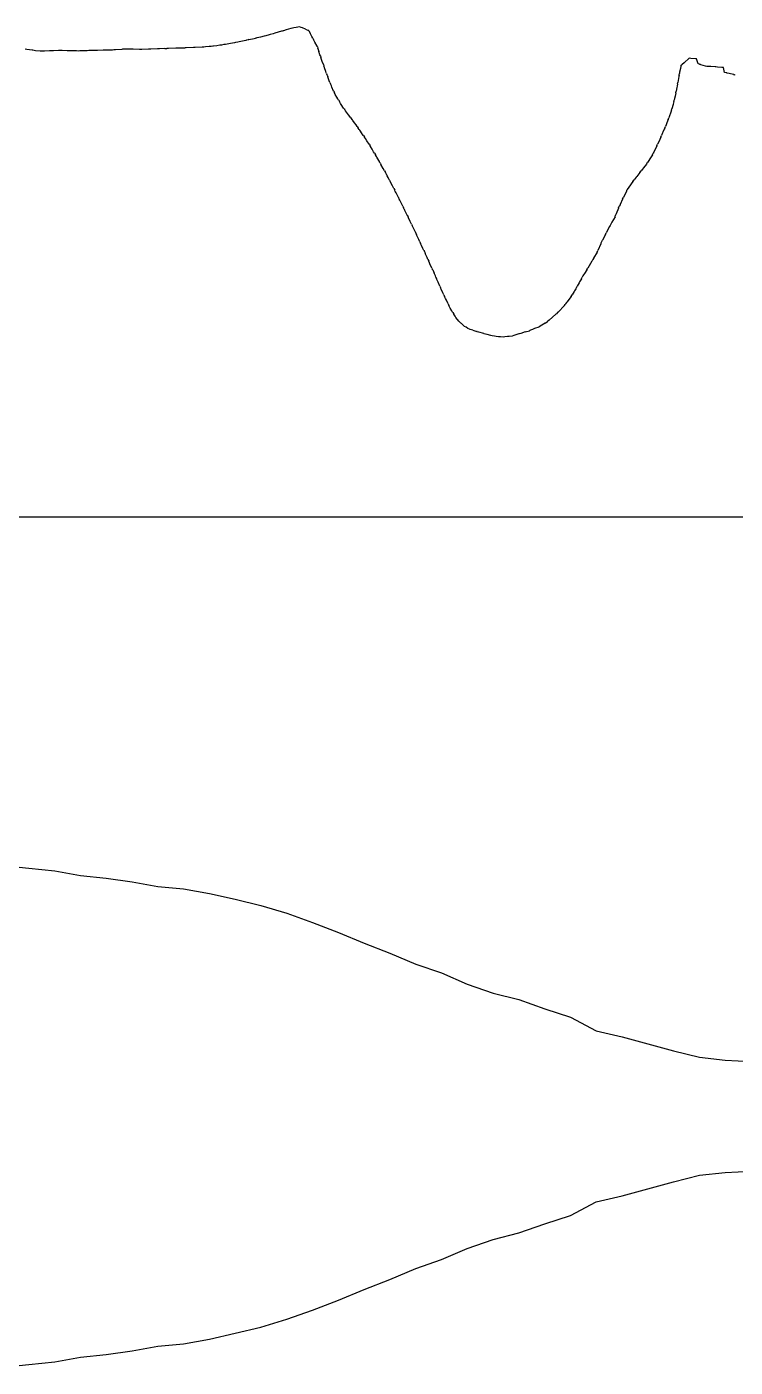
# Model space of a CAD drawing. Extents: x -31 to 210, y -65 to 38.
# Drawn here: x 63.61 to 89.61, y -62.98 to -13.8 of the extents above; entities that cross this region are included whole.
import ezdxf

# ---------------------------------------------------------------- set-up
doc = ezdxf.new("R2010")
doc.units = 0

msp = doc.modelspace()

# ---------------------------------------------------------------- linework, layer by layer
at = {"layer": 'BOUNDING_BOX'}
msp.add_line((-30.9858, -31.7776), (139.4254, -31.7776), dxfattribs=at)
at = {"layer": 'MIDPLANE_Z0_OUTLINE'}
for p, q in [((71.7661, -14.2705), (71.9558, -14.2285)), ((71.9558, -14.2285), (72.0016, -14.2183)), ((72.0035, -14.2179), (72.0016, -14.2183)), ((72.0311, -14.2112), (72.0035, -14.2179)), ((72.0609, -14.204), (72.0311, -14.2112)), ((72.0704, -14.2017), (72.0609, -14.204)), ((72.188, -14.1741), (72.0704, -14.2017)), ((72.3266, -14.1416), (72.188, -14.1741)), ((72.3859, -14.1257), (72.3266, -14.1416)), ((72.5029, -14.0942), (72.3859, -14.1257)), ((72.5437, -14.0837), (72.5029, -14.0942)), ((72.6516, -14.0558), (72.5437, -14.0837)), ((72.7109, -14.0381), (72.6516, -14.0558)), ((72.9578, -13.9644), (72.7109, -14.0381)), ((72.9611, -13.9634), (72.9578, -13.9644)), ((72.9766, -13.959), (72.9611, -13.9634)), ((72.9841, -13.9566), (72.9766, -13.959)), ((73.0202, -13.9455), (72.9841, -13.9566)), ((73.0359, -13.9408), (73.0202, -13.9455)), ((73.1293, -13.913), (73.0359, -13.9408)), ((73.2192, -13.8862), (73.1293, -13.913)), ((73.3016, -13.8616), (73.2192, -13.8862)), ((73.3609, -13.8496), (73.3016, -13.8616)), ((73.4069, -13.8403), (73.3609, -13.8496)), ((73.4953, -13.8235), (73.4069, -13.8403)), ((73.6266, -13.7987), (73.4953, -13.8235)), ((73.6859, -13.8214), (73.6266, -13.7987)), ((73.7328, -13.8394), (73.6859, -13.8214)), ((73.8464, -13.8862), (73.7328, -13.8394)), ((73.8464, -13.8862), (73.9516, -13.9296)), ((73.9525, -13.9311), (73.9516, -13.9296)), ((73.9575, -13.9397), (73.9525, -13.9311)), ((73.9601, -13.9445), (73.9575, -13.9397)), ((73.9607, -13.9455), (73.9601, -13.9445)), ((73.9607, -13.9455), (74.0109, -14.0374)), ((74.0724, -14.1497), (74.0109, -14.0374)), ((74.106, -14.2112), (74.0724, -14.1497)), ((74.106, -14.2112), (74.1384, -14.2705)), ((63.6109, -14.6292), (63.5516, -14.6207)), ((63.8135, -14.6586), (63.6109, -14.6292)), ((63.8283, -14.6608), (63.8135, -14.6586)), ((63.8766, -14.6678), (63.8283, -14.6608)), ((63.9359, -14.6746), (63.8766, -14.6678)), ((64.1033, -14.6938), (63.9359, -14.6746)), ((64.1287, -14.6931), (64.1033, -14.6938)), ((64.2016, -14.6912), (64.1287, -14.6931)), ((64.2609, -14.689), (64.2016, -14.6912)), ((64.4397, -14.6825), (64.2609, -14.689)), ((64.4607, -14.681), (64.4397, -14.6825)), ((64.5266, -14.6763), (64.4607, -14.681)), ((64.5859, -14.675), (64.5266, -14.6763)), ((64.7764, -14.6707), (64.5859, -14.675)), ((64.7941, -14.6703), (64.7764, -14.6707)), ((64.8516, -14.6688), (64.7941, -14.6703)), ((64.9109, -14.672), (64.8516, -14.6688)), ((65.0906, -14.6816), (64.9109, -14.672)), ((65.1123, -14.6828), (65.0906, -14.6816)), ((65.1766, -14.6863), (65.1123, -14.6828)), ((65.2359, -14.6844), (65.1766, -14.6863)), ((65.4186, -14.6785), (65.2359, -14.6844)), ((65.4397, -14.6809), (65.4186, -14.6785)), ((65.5016, -14.6878), (65.4397, -14.6809)), ((65.5609, -14.6853), (65.5016, -14.6878)), ((65.7443, -14.6778), (65.5609, -14.6853)), ((65.7641, -14.677), (65.7443, -14.6778)), ((65.8266, -14.6745), (65.7641, -14.677)), ((65.8859, -14.6727), (65.8266, -14.6745)), ((66.0804, -14.6667), (65.8859, -14.6727)), ((66.0968, -14.6663), (66.0804, -14.6667)), ((66.1516, -14.6646), (66.0968, -14.6663)), ((66.2109, -14.6635), (66.1516, -14.6646)), ((66.4127, -14.6594), (66.2109, -14.6635)), ((66.4271, -14.6591), (66.4127, -14.6594)), ((66.4766, -14.6582), (66.4271, -14.6591)), ((66.5359, -14.6574), (66.4766, -14.6582)), ((66.7426, -14.6546), (66.5359, -14.6574)), ((66.7553, -14.6531), (66.7426, -14.6546)), ((66.8016, -14.6477), (66.7553, -14.6531)), ((66.8609, -14.6437), (66.8016, -14.6477)), ((67.0941, -14.628), (66.8609, -14.6437)), ((67.1006, -14.6274), (67.0941, -14.628)), ((67.1266, -14.6249), (67.1006, -14.6274)), ((67.1859, -14.6247), (67.1266, -14.6249)), ((67.4232, -14.624), (67.1859, -14.6247)), ((67.4287, -14.624), (67.4232, -14.624)), ((67.4516, -14.624), (67.4287, -14.624)), ((67.5109, -14.6251), (67.4516, -14.624)), ((67.7423, -14.6299), (67.5109, -14.6251)), ((67.7491, -14.6305), (67.7423, -14.6299)), ((67.7766, -14.6332), (67.7491, -14.6305)), ((67.8359, -14.6311), (67.7766, -14.6332)), ((68.0744, -14.6228), (67.8359, -14.6311)), ((68.0796, -14.6229), (68.0744, -14.6228)), ((68.1016, -14.6236), (68.0796, -14.6229)), ((68.1609, -14.6207), (68.1016, -14.6236)), ((68.414, -14.6081), (68.1609, -14.6207)), ((68.4162, -14.608), (68.414, -14.6081)), ((68.4266, -14.6076), (68.4162, -14.608)), ((68.4694, -14.6055), (68.4266, -14.6076)), ((68.4859, -14.6048), (68.4694, -14.6055)), ((68.6746, -14.5955), (68.4859, -14.6048)), ((68.6746, -14.5955), (68.7318, -14.593)), ((68.7318, -14.593), (68.7516, -14.5921)), ((68.7523, -14.5921), (68.7516, -14.5921)), ((68.7551, -14.592), (68.7523, -14.5921)), ((68.8109, -14.5904), (68.7551, -14.592)), ((69.0766, -14.5827), (68.8109, -14.5904)), ((69.0786, -14.5827), (69.0766, -14.5827)), ((69.0896, -14.5825), (69.0786, -14.5827)), ((69.1359, -14.5817), (69.0896, -14.5825)), ((69.4016, -14.5766), (69.1359, -14.5817)), ((69.4042, -14.5765), (69.4016, -14.5766)), ((69.4211, -14.576), (69.4042, -14.5765)), ((69.4609, -14.574), (69.4211, -14.576)), ((69.7266, -14.5602), (69.4609, -14.574)), ((69.7298, -14.56), (69.7266, -14.5602)), ((69.7642, -14.558), (69.7298, -14.56)), ((69.7859, -14.5572), (69.7642, -14.558)), ((70.0516, -14.5473), (69.7859, -14.5572)), ((70.0538, -14.5471), (70.0516, -14.5473)), ((70.1049, -14.5422), (70.0538, -14.5471)), ((70.1109, -14.5417), (70.1049, -14.5422)), ((70.1698, -14.5362), (70.1109, -14.5417)), ((70.3103, -14.5232), (70.1698, -14.5362)), ((70.3766, -14.5171), (70.3103, -14.5232)), ((70.4359, -14.5094), (70.3766, -14.5171)), ((70.4667, -14.5054), (70.4359, -14.5094)), ((70.5836, -14.4911), (70.4667, -14.5054)), ((70.7016, -14.4767), (70.5836, -14.4911)), ((70.7609, -14.4669), (70.7016, -14.4767)), ((70.8436, -14.4535), (70.7609, -14.4669)), ((70.907, -14.4439), (70.8436, -14.4535)), ((71.0266, -14.4257), (70.907, -14.4439)), ((71.0859, -14.414), (71.0266, -14.4257)), ((71.238, -14.3842), (71.0859, -14.414)), ((71.2663, -14.3789), (71.238, -14.3842)), ((71.3516, -14.3632), (71.2663, -14.3789)), ((71.4109, -14.3501), (71.3516, -14.3632)), ((71.6502, -14.2969), (71.4109, -14.3501)), ((71.6549, -14.2959), (71.6502, -14.2969)), ((71.6766, -14.2913), (71.6549, -14.2959)), ((71.6915, -14.2878), (71.6766, -14.2913)), ((71.7359, -14.2776), (71.6915, -14.2878)), ((71.7661, -14.2705), (71.7359, -14.2776)), ((74.1709, -14.3324), (74.1384, -14.2705)), ((74.186, -14.3612), (74.1709, -14.3324)), ((74.2665, -14.51), (74.186, -14.3612)), ((74.2766, -14.5288), (74.2665, -14.51)), ((74.2791, -14.5362), (74.2766, -14.5288)), ((74.2791, -14.5362), (74.2932, -14.5789)), ((74.2982, -14.5935), (74.2932, -14.5789)), ((74.2989, -14.5955), (74.2982, -14.5935)), ((74.2989, -14.5955), (74.3359, -14.7091)), ((74.3733, -14.8238), (74.3359, -14.7091)), ((74.3864, -14.8612), (74.3733, -14.8238)), ((74.3864, -14.8612), (74.407, -14.9205)), ((74.4329, -15.0007), (74.407, -14.9205)), ((74.4545, -15.0676), (74.4329, -15.0007)), ((74.4964, -15.1862), (74.4545, -15.0676)), ((74.4964, -15.1862), (74.5173, -15.2455)), ((74.5328, -15.2936), (74.5173, -15.2455)), ((87.6161, -15.2455), (87.6016, -15.3324)), ((87.6161, -15.2455), (87.6609, -15.1895)), ((87.6635, -15.1862), (87.6609, -15.1895)), ((87.7446, -15.1151), (87.6635, -15.1862)), ((87.9266, -14.9555), (87.7446, -15.1151)), ((87.9859, -14.9599), (87.9266, -14.9555)), ((88.1533, -14.9719), (87.9859, -14.9599)), ((88.1971, -14.9751), (88.1533, -14.9719)), ((88.2497, -15.1527), (88.1971, -14.9751)), ((88.2516, -15.1593), (88.2497, -15.1527)), ((88.2986, -15.1735), (88.2516, -15.1593)), ((88.3109, -15.1773), (88.2986, -15.1735)), ((88.3178, -15.1794), (88.3109, -15.1773)), ((88.339, -15.1862), (88.3178, -15.1794)), ((88.3545, -15.1912), (88.339, -15.1862)), ((88.5234, -15.2455), (88.3545, -15.1912)), ((88.5726, -15.2495), (88.5234, -15.2455)), ((74.5378, -15.3093), (74.5328, -15.2936)), ((74.5833, -15.436), (74.5378, -15.3093)), ((74.6016, -15.4873), (74.5833, -15.436)), ((74.6108, -15.5112), (74.6016, -15.4873)), ((74.6108, -15.5112), (74.6247, -15.5475)), ((74.6333, -15.5684), (74.6247, -15.5475)), ((74.6342, -15.5705), (74.6333, -15.5684)), ((74.6342, -15.5705), (74.6609, -15.6395)), ((74.7159, -15.7813), (74.6609, -15.6395)), ((87.5463, -15.6258), (87.5044, -15.8362)), ((87.5494, -15.6052), (87.5463, -15.6258)), ((87.5547, -15.5705), (87.5494, -15.6052)), ((87.5547, -15.5705), (87.5664, -15.5112)), ((87.5757, -15.4638), (87.5664, -15.5112)), ((87.6016, -15.3324), (87.5757, -15.4638)), ((88.5766, -15.2495), (88.5726, -15.2495)), ((88.6359, -15.2541), (88.5766, -15.2495)), ((88.7253, -15.261), (88.6359, -15.2541)), ((88.8746, -15.2725), (88.7253, -15.261)), ((88.9016, -15.2725), (88.8746, -15.2725)), ((88.9609, -15.2766), (88.9016, -15.2725)), ((89.1285, -15.2889), (88.9609, -15.2766)), ((89.1795, -15.2926), (89.1285, -15.2889)), ((89.2266, -15.4701), (89.1795, -15.2926)), ((89.2859, -15.486), (89.2266, -15.4701)), ((89.2899, -15.487), (89.2859, -15.486)), ((89.3061, -15.491), (89.2899, -15.487)), ((89.3229, -15.4951), (89.3061, -15.491)), ((89.3903, -15.5112), (89.3229, -15.4951)), ((89.5516, -15.5499), (89.3903, -15.5112)), ((89.5516, -15.5499), (89.5674, -15.5547)), ((89.6109, -15.5683), (89.5674, -15.5547)), ((89.6111, -15.5683), (89.6109, -15.5683)), ((89.6182, -15.5705), (89.6111, -15.5683)), ((74.7391, -15.8362), (74.7159, -15.7813)), ((74.7391, -15.8362), (74.7642, -15.8955)), ((74.7933, -15.9696), (74.7642, -15.8955)), ((74.81, -16.0121), (74.7933, -15.9696)), ((74.8747, -16.1612), (74.81, -16.0121)), ((74.8747, -16.1612), (74.9005, -16.2205)), ((74.9065, -16.2355), (74.9005, -16.2205)), ((87.434, -16.2205), (87.4103, -16.3399)), ((87.434, -16.2205), (87.4454, -16.1612)), ((87.4725, -16.0247), (87.4454, -16.1612)), ((87.4795, -15.9794), (87.4725, -16.0247)), ((87.4926, -15.8955), (87.4795, -15.9794)), ((87.4926, -15.8955), (87.5044, -15.8362)), ((74.908, -16.2392), (74.9065, -16.2355)), ((74.9121, -16.2485), (74.908, -16.2392)), ((74.9266, -16.2809), (74.9121, -16.2485)), ((74.9859, -16.3791), (74.9266, -16.2809)), ((75.0263, -16.4459), (74.9859, -16.3791)), ((75.0518, -16.4862), (75.0263, -16.4459)), ((75.0518, -16.4862), (75.0892, -16.5455)), ((75.1284, -16.6096), (75.0892, -16.5455)), ((75.1508, -16.6463), (75.1284, -16.6096)), ((75.2392, -16.7835), (75.1508, -16.6463)), ((87.3359, -16.6548), (87.2926, -16.8112)), ((87.339, -16.6432), (87.3359, -16.6548)), ((87.3653, -16.5455), (87.339, -16.6432)), ((87.3653, -16.5455), (87.3789, -16.4862)), ((87.3924, -16.4297), (87.3789, -16.4862)), ((87.4103, -16.3399), (87.3924, -16.4297)), ((75.2516, -16.8029), (75.2392, -16.7835)), ((75.2579, -16.8112), (75.2516, -16.8029)), ((75.2579, -16.8112), (75.2805, -16.8416)), ((75.3015, -16.8696), (75.2805, -16.8416)), ((75.3022, -16.8705), (75.3015, -16.8696)), ((75.3022, -16.8705), (75.3109, -16.8822)), ((75.4194, -17.0277), (75.3109, -16.8822)), ((75.5015, -17.1362), (75.4194, -17.0277)), ((75.5015, -17.1362), (75.5464, -17.1955)), ((75.5567, -17.2093), (75.5464, -17.1955)), ((75.5593, -17.2128), (75.5567, -17.2093)), ((75.5629, -17.2175), (75.5593, -17.2128)), ((87.1589, -17.1955), (87.1074, -17.3255)), ((87.1589, -17.1955), (87.1791, -17.1362)), ((87.2666, -16.8993), (87.1791, -17.1362)), ((87.2766, -16.8723), (87.2666, -16.8993)), ((87.2773, -16.8705), (87.2766, -16.8723)), ((87.2773, -16.8705), (87.2775, -16.8696)), ((87.2775, -16.8696), (87.2926, -16.8112)), ((75.5766, -17.2355), (75.5629, -17.2175)), ((75.6359, -17.3184), (75.5766, -17.2355)), ((75.6954, -17.4017), (75.6359, -17.3184)), ((75.7381, -17.4612), (75.6954, -17.4017)), ((75.7381, -17.4612), (75.7805, -17.5205)), ((75.8163, -17.5706), (75.7805, -17.5205)), ((75.831, -17.5911), (75.8163, -17.5706)), ((75.8579, -17.6286), (75.831, -17.5911)), ((75.9016, -17.6896), (75.8579, -17.6286)), ((75.9609, -17.7811), (75.9016, -17.6896)), ((86.9516, -17.6838), (86.9087, -17.7862)), ((86.9616, -17.6622), (86.9516, -17.6838)), ((87.0109, -17.5558), (86.9616, -17.6622)), ((87.0268, -17.5205), (87.0109, -17.5558)), ((87.0268, -17.5205), (87.051, -17.4612)), ((87.0817, -17.3904), (87.051, -17.4612)), ((87.1074, -17.3255), (87.0817, -17.3904)), ((75.963, -17.7842), (75.9609, -17.7811)), ((75.9643, -17.7862), (75.963, -17.7842)), ((75.9643, -17.7862), (76.0027, -17.8455)), ((76.039, -17.9017), (76.0027, -17.8455)), ((76.0907, -17.9814), (76.039, -17.9017)), ((76.1748, -18.1112), (76.0907, -17.9814)), ((76.1748, -18.1112), (76.2132, -18.1705)), ((76.2175, -18.1771), (76.2132, -18.1705)), ((76.2185, -18.1787), (76.2175, -18.1771)), ((76.2201, -18.1811), (76.2185, -18.1787)), ((76.2266, -18.1913), (76.2201, -18.1811)), ((76.2859, -18.2915), (76.2266, -18.1913)), ((86.7416, -18.1705), (86.6859, -18.281)), ((86.7416, -18.1705), (86.7669, -18.1112)), ((86.8311, -17.966), (86.7669, -18.1112)), ((86.8458, -17.9334), (86.8311, -17.966)), ((86.8851, -17.8455), (86.8458, -17.9334)), ((86.8851, -17.8455), (86.9087, -17.7862)), ((76.3397, -18.3824), (76.2859, -18.2915)), ((76.3715, -18.4362), (76.3397, -18.3824)), ((76.3715, -18.4362), (76.4065, -18.4955)), ((76.4427, -18.5567), (76.4065, -18.4955)), ((76.4604, -18.5867), (76.4427, -18.5567)), ((76.5287, -18.7024), (76.4604, -18.5867)), ((86.4803, -18.6419), (86.4062, -18.7612)), ((86.5044, -18.6048), (86.4803, -18.6419)), ((86.5755, -18.4955), (86.5044, -18.6048)), ((86.5755, -18.4955), (86.6056, -18.4362)), ((86.6266, -18.3966), (86.6056, -18.4362)), ((86.6452, -18.3604), (86.6266, -18.3966)), ((86.6859, -18.281), (86.6452, -18.3604)), ((76.5516, -18.7413), (76.5287, -18.7024)), ((76.5626, -18.7612), (76.5516, -18.7413)), ((76.5626, -18.7612), (76.5798, -18.7924)), ((76.5944, -18.8189), (76.5798, -18.7924)), ((76.5952, -18.8205), (76.5944, -18.8189)), ((76.5952, -18.8205), (76.6109, -18.849)), ((76.695, -19.0021), (76.6109, -18.849)), ((76.7411, -19.0862), (76.695, -19.0021)), ((76.7411, -19.0862), (76.7736, -19.1455)), ((76.8004, -19.1943), (76.7736, -19.1455)), ((86.1185, -19.1455), (86.0359, -19.2464)), ((86.1185, -19.1455), (86.1651, -19.0862)), ((86.3016, -18.9161), (86.1651, -19.0862)), ((86.3126, -18.9009), (86.3016, -18.9161)), ((86.3609, -18.834), (86.3126, -18.9009)), ((86.3705, -18.8205), (86.3609, -18.834)), ((86.3705, -18.8205), (86.4062, -18.7612)), ((76.8101, -19.212), (76.8004, -19.1943)), ((76.8388, -19.2645), (76.8101, -19.212)), ((76.8766, -19.3334), (76.8388, -19.2645)), ((76.9173, -19.4112), (76.8766, -19.3334)), ((76.9173, -19.4112), (76.9237, -19.4235)), ((76.9237, -19.4235), (76.9359, -19.4471)), ((76.9359, -19.4471), (76.948, -19.4705)), ((76.9628, -19.4988), (76.948, -19.4705)), ((77.0349, -19.6373), (76.9628, -19.4988)), ((77.0862, -19.7362), (77.0349, -19.6373)), ((85.8605, -19.4705), (85.7109, -19.685)), ((85.8605, -19.4705), (85.905, -19.4112)), ((85.9766, -19.3177), (85.905, -19.4112)), ((86.001, -19.2884), (85.9766, -19.3177)), ((86.0359, -19.2464), (86.001, -19.2884)), ((77.0862, -19.7362), (77.1169, -19.7955)), ((77.1388, -19.8375), (77.1169, -19.7955)), ((77.1459, -19.8512), (77.1388, -19.8375)), ((77.1662, -19.8904), (77.1459, -19.8512)), ((77.2016, -19.9585), (77.1662, -19.8904)), ((77.2532, -20.0612), (77.2016, -19.9585)), ((77.2532, -20.0612), (77.2558, -20.0664)), ((77.2558, -20.0664), (77.2609, -20.0768)), ((77.2609, -20.0768), (77.2825, -20.1205)), ((77.3043, -20.1641), (77.2825, -20.1205)), ((77.3639, -20.2832), (77.3043, -20.1641)), ((85.4808, -20.1205), (85.3912, -20.3145)), ((85.4808, -20.1205), (85.5085, -20.0612)), ((85.6196, -19.8275), (85.5085, -20.0612)), ((85.6238, -19.8197), (85.6196, -19.8275)), ((85.6367, -19.7955), (85.6238, -19.8197)), ((85.6367, -19.7955), (85.6493, -19.7734)), ((85.6493, -19.7734), (85.6516, -19.7693)), ((85.6746, -19.7362), (85.6516, -19.7693)), ((85.6885, -19.7166), (85.6746, -19.7362)), ((85.7109, -19.685), (85.6885, -19.7166)), ((77.4151, -20.3862), (77.3639, -20.2832)), ((77.4151, -20.3862), (77.4446, -20.4455)), ((77.4653, -20.4869), (77.4446, -20.4455)), ((77.4719, -20.5002), (77.4653, -20.4869)), ((77.4921, -20.5406), (77.4719, -20.5002)), ((77.5266, -20.6099), (77.4921, -20.5406)), ((77.5757, -20.7112), (77.5266, -20.6099)), ((85.3266, -20.4534), (85.2428, -20.666)), ((85.3302, -20.4455), (85.3266, -20.4534)), ((85.3302, -20.4455), (85.3326, -20.4396)), ((85.3326, -20.4396), (85.3576, -20.3862)), ((85.3859, -20.3258), (85.3576, -20.3862)), ((85.3912, -20.3145), (85.3859, -20.3258)), ((77.5757, -20.7112), (77.579, -20.7181)), ((77.579, -20.7181), (77.5859, -20.7325)), ((77.5859, -20.7325), (77.6041, -20.7705)), ((77.6229, -20.8097), (77.6041, -20.7705)), ((77.6846, -20.9375), (77.6229, -20.8097)), ((77.732, -21.0362), (77.6846, -20.9375)), ((77.732, -21.0362), (77.7604, -21.0955)), ((77.7825, -21.1415), (77.7604, -21.0955)), ((77.79, -21.1571), (77.7825, -21.1415)), ((85.0016, -21.1247), (84.8785, -21.3612)), ((85.0041, -21.1206), (85.0016, -21.1247)), ((85.0197, -21.0955), (85.0041, -21.1206)), ((85.0214, -21.092), (85.0197, -21.0955)), ((85.0367, -21.0604), (85.0214, -21.092)), ((85.0505, -21.0362), (85.0367, -21.0604)), ((85.0609, -21.0182), (85.0505, -21.0362)), ((85.0867, -20.9731), (85.0609, -21.0182)), ((85.2024, -20.7705), (85.0867, -20.9731)), ((85.2024, -20.7705), (85.2249, -20.7112)), ((85.2428, -20.666), (85.2249, -20.7112)), ((77.8169, -21.2129), (77.79, -21.1571)), ((77.8516, -21.2849), (77.8169, -21.2129)), ((77.8874, -21.3612), (77.8516, -21.2849)), ((77.8874, -21.3612), (77.8949, -21.3772)), ((77.8949, -21.3772), (77.9109, -21.4118)), ((77.9109, -21.4118), (77.9149, -21.4205)), ((77.9202, -21.4318), (77.9149, -21.4205)), ((77.9982, -21.5989), (77.9202, -21.4318)), ((78.0387, -21.6862), (77.9982, -21.5989)), ((84.7359, -21.6399), (84.712, -21.6862)), ((84.7435, -21.625), (84.7359, -21.6399)), ((84.8481, -21.4205), (84.7435, -21.625)), ((84.8481, -21.4205), (84.8785, -21.3612)), ((78.0387, -21.6862), (78.0663, -21.7455)), ((78.0916, -21.8001), (78.0663, -21.7455)), ((78.1013, -21.8209), (78.0916, -21.8001)), ((78.152, -21.9296), (78.1013, -21.8209)), ((78.1766, -21.9824), (78.152, -21.9296)), ((78.1898, -22.0112), (78.1766, -21.9824)), ((78.1898, -22.0112), (78.2042, -22.0429)), ((78.2158, -22.0686), (78.2042, -22.0429)), ((78.2166, -22.0705), (78.2158, -22.0686)), ((78.2166, -22.0705), (78.2359, -22.1131)), ((78.3056, -22.2666), (78.2359, -22.1131)), ((84.5499, -22.0705), (84.4188, -22.2902)), ((84.5499, -22.0705), (84.5738, -22.0112)), ((84.6766, -21.7584), (84.5738, -22.0112)), ((84.6773, -21.7569), (84.6766, -21.7584)), ((84.6826, -21.7455), (84.6773, -21.7569)), ((84.6831, -21.7444), (84.6826, -21.7455)), ((84.6874, -21.7347), (84.6831, -21.7444)), ((84.712, -21.6862), (84.6874, -21.7347)), ((78.337, -22.3362), (78.3056, -22.2666)), ((78.337, -22.3362), (78.3638, -22.3955)), ((78.3931, -22.4604), (78.3638, -22.3955)), ((78.4067, -22.4905), (78.3931, -22.4604)), ((78.4841, -22.6612), (78.4067, -22.4905)), ((84.3516, -22.4033), (84.1998, -22.6612)), ((84.3522, -22.4024), (84.3516, -22.4033)), ((84.3568, -22.3955), (84.3522, -22.4024)), ((84.3574, -22.3944), (84.3568, -22.3955)), ((84.3621, -22.385), (84.3574, -22.3944)), ((84.3912, -22.3362), (84.3621, -22.385)), ((84.4109, -22.3034), (84.3912, -22.3362)), ((84.4188, -22.2902), (84.4109, -22.3034)), ((78.4841, -22.6612), (78.5016, -22.7)), ((78.5024, -22.7018), (78.5016, -22.7)), ((78.508, -22.7142), (78.5024, -22.7018)), ((78.5103, -22.7195), (78.508, -22.7142)), ((78.5108, -22.7205), (78.5103, -22.7195)), ((78.5108, -22.7205), (78.5609, -22.833)), ((78.6081, -22.939), (78.5609, -22.833)), ((78.6292, -22.9862), (78.6081, -22.939)), ((78.6292, -22.9862), (78.6556, -23.0455)), ((78.6878, -23.1185), (78.6556, -23.0455)), ((83.9699, -23.0455), (83.9013, -23.158)), ((83.9699, -23.0455), (84.0018, -22.9862)), ((84.0266, -22.9403), (84.0018, -22.9862)), ((84.0514, -22.9011), (84.0266, -22.9403)), ((84.0859, -22.8466), (84.0514, -22.9011)), ((84.1651, -22.7205), (84.0859, -22.8466)), ((84.1651, -22.7205), (84.1998, -22.6612)), ((78.708, -23.1642), (78.6878, -23.1185)), ((78.774, -23.3112), (78.708, -23.1642)), ((78.774, -23.3112), (78.8006, -23.3705)), ((78.8069, -23.3851), (78.8006, -23.3705)), ((78.8085, -23.3886), (78.8069, -23.3851)), ((78.8125, -23.3976), (78.8085, -23.3886)), ((78.8266, -23.429), (78.8125, -23.3976)), ((78.8859, -23.5606), (78.8266, -23.429)), ((78.9094, -23.6128), (78.8859, -23.5606)), ((83.7016, -23.5097), (83.6278, -23.6362)), ((83.7166, -23.4856), (83.7016, -23.5097)), ((83.7609, -23.4143), (83.7166, -23.4856)), ((83.7878, -23.3705), (83.7609, -23.4143)), ((83.7878, -23.3705), (83.8185, -23.3112)), ((83.881, -23.1911), (83.8185, -23.3112)), ((83.9013, -23.158), (83.881, -23.1911)), ((78.9206, -23.6362), (78.9094, -23.6128)), ((78.9206, -23.6362), (78.9489, -23.6955)), ((78.9813, -23.7678), (78.9489, -23.6955)), ((79.0117, -23.8355), (78.9813, -23.7678)), ((79.0743, -23.9612), (79.0117, -23.8355)), ((79.0743, -23.9612), (79.1038, -24.0205)), ((79.1156, -24.0465), (79.1038, -24.0205)), ((79.1187, -24.0535), (79.1156, -24.0465)), ((79.1271, -24.0698), (79.1187, -24.0535)), ((79.1516, -24.1173), (79.1271, -24.0698)), ((83.3465, -24.0205), (83.1109, -24.2679)), ((83.3465, -24.0205), (83.3739, -23.9852)), ((83.3739, -23.9852), (83.3766, -23.9817)), ((83.3921, -23.9612), (83.3766, -23.9817)), ((83.4154, -23.9308), (83.3921, -23.9612)), ((83.4359, -23.904), (83.4154, -23.9308)), ((83.5935, -23.6955), (83.4359, -23.904)), ((83.5935, -23.6955), (83.6278, -23.6362)), ((79.2109, -24.2252), (79.1516, -24.1173)), ((79.2325, -24.2647), (79.2109, -24.2252)), ((79.248, -24.2862), (79.2325, -24.2647)), ((79.248, -24.2862), (79.2908, -24.3455)), ((79.3308, -24.413), (79.2908, -24.3455)), ((79.3599, -24.4623), (79.3308, -24.413)), ((79.4716, -24.6024), (79.3599, -24.4623)), ((82.7822, -24.5662), (82.73, -24.6112)), ((82.7859, -24.5629), (82.7822, -24.5662)), ((83.035, -24.3455), (82.7859, -24.5629)), ((83.035, -24.3455), (83.0485, -24.3329)), ((83.0485, -24.3329), (83.0516, -24.33)), ((83.0933, -24.2862), (83.0516, -24.33)), ((83.1047, -24.2744), (83.0933, -24.2862)), ((83.1109, -24.2679), (83.1047, -24.2744)), ((79.4766, -24.6086), (79.4716, -24.6024)), ((79.479, -24.6112), (79.4766, -24.6086)), ((79.479, -24.6112), (79.506, -24.6411)), ((79.506, -24.6411), (79.5359, -24.6612)), ((79.5359, -24.6612), (79.5496, -24.6705)), ((79.5747, -24.6938), (79.5496, -24.6705)), ((79.6804, -24.7917), (79.5747, -24.6938)), ((79.7348, -24.8249), (79.6804, -24.7917)), ((79.8016, -24.8656), (79.7348, -24.8249)), ((79.8609, -24.8956), (79.8016, -24.8656)), ((79.8877, -24.9094), (79.8609, -24.8956)), ((79.9783, -24.9362), (79.8877, -24.9094)), ((79.9783, -24.9362), (80.1266, -24.9806)), ((80.1286, -24.9813), (80.1266, -24.9806)), ((80.1377, -24.9844), (80.1286, -24.9813)), ((80.1377, -24.9844), (80.1859, -24.9948)), ((80.1859, -24.9948), (80.1892, -24.9955)), ((80.2003, -24.999), (80.1892, -24.9955)), ((80.3885, -25.0587), (80.2003, -24.999)), ((80.4028, -25.0624), (80.3885, -25.0587)), ((80.4516, -25.0752), (80.4028, -25.0624)), ((80.5109, -25.0909), (80.4516, -25.0752)), ((81.6778, -25.0694), (81.4859, -25.1279)), ((81.6929, -25.0656), (81.6778, -25.0694)), ((81.7516, -25.0509), (81.6929, -25.0656)), ((81.778, -25.0416), (81.7516, -25.0509)), ((81.8109, -25.0299), (81.778, -25.0416)), ((81.9063, -24.9955), (81.8109, -25.0299)), ((81.9063, -24.9955), (82.0592, -24.9515)), ((82.0592, -24.9515), (82.0766, -24.9465)), ((82.0803, -24.9447), (82.0766, -24.9465)), ((82.0981, -24.9362), (82.0803, -24.9447)), ((82.1359, -24.9183), (82.0981, -24.9362)), ((82.1702, -24.902), (82.1359, -24.9183)), ((82.2462, -24.8749), (82.1702, -24.902)), ((82.4016, -24.8197), (82.2462, -24.8749)), ((82.4437, -24.7933), (82.4016, -24.8197)), ((82.4609, -24.7825), (82.4437, -24.7933)), ((82.6378, -24.6705), (82.4609, -24.7825)), ((82.6378, -24.6705), (82.7251, -24.6151)), ((82.7251, -24.6151), (82.7266, -24.6141)), ((82.73, -24.6112), (82.7266, -24.6141)), ((80.6452, -25.1269), (80.5109, -25.0909)), ((80.6908, -25.1365), (80.6452, -25.1269)), ((80.7766, -25.1546), (80.6908, -25.1365)), ((80.8359, -25.1605), (80.7766, -25.1546)), ((80.9276, -25.1696), (80.8359, -25.1605)), ((81.0011, -25.1754), (80.9276, -25.1696)), ((81.1016, -25.1834), (81.0011, -25.1754)), ((81.1609, -25.1755), (81.1016, -25.1834)), ((81.2601, -25.1621), (81.1609, -25.1755)), ((81.3149, -25.1567), (81.2601, -25.1621)), ((81.4266, -25.1456), (81.3149, -25.1567)), ((81.4859, -25.1279), (81.4266, -25.1456))]:
    msp.add_line(p, q, dxfattribs=at)
at = {"layer": 'Z_EXTENT_ENVELOPE'}
for p, q in [((62.7404, -44.5715), (63.6871, -44.6695)), ((63.6871, -44.6695), (64.6338, -44.7708)), ((64.6338, -44.7708), (65.5806, -44.9433)), ((65.5806, -44.9433), (66.5273, -45.0412)), ((66.5273, -45.0412), (67.474, -45.173)), ((67.474, -45.173), (68.4208, -45.3396)), ((68.4208, -45.3396), (69.3675, -45.4307)), ((69.3675, -45.4307), (70.3142, -45.5962)), ((70.3142, -45.5962), (71.2609, -45.8141)), ((71.2609, -45.8141), (72.2077, -46.0369)), ((72.2077, -46.0369), (73.1544, -46.3293)), ((73.1544, -46.3293), (74.1011, -46.6673)), ((74.1011, -46.6673), (75.0479, -47.0269)), ((75.0479, -47.0269), (75.9946, -47.4195)), ((75.9946, -47.4195), (76.9413, -47.7911)), ((76.9413, -47.7911), (77.8881, -48.1925)), ((77.8881, -48.1925), (78.8348, -48.5183)), ((78.8348, -48.5183), (79.7815, -48.9239)), ((79.7815, -48.9239), (80.7282, -49.2542)), ((80.7282, -49.2542), (81.675, -49.4971)), ((81.675, -49.4971), (82.6217, -49.8324)), ((82.6217, -49.8324), (83.5684, -50.1433)), ((83.5684, -50.1433), (84.5152, -50.6412)), ((84.5152, -50.6412), (85.4619, -50.856)), ((85.4619, -50.856), (86.4086, -51.1169)), ((86.4086, -51.1169), (87.3553, -51.3737)), ((87.3553, -51.3737), (88.3021, -51.6129)), ((88.3021, -51.6129), (89.2488, -51.7199)), ((89.2488, -51.7199), (90.1955, -51.7657)), ((87.3553, -56.1815), (88.3021, -55.9423)), ((88.3021, -55.9423), (89.2488, -55.8353)), ((89.2488, -55.8353), (90.1955, -55.7895)), ((85.4619, -56.6993), (86.4086, -56.4383)), ((86.4086, -56.4383), (87.3553, -56.1815)), ((83.5684, -57.4119), (84.5152, -56.914)), ((84.5152, -56.914), (85.4619, -56.6993)), ((82.6217, -57.7228), (83.5684, -57.4119)), ((81.675, -58.0582), (82.6217, -57.7228)), ((79.7815, -58.6313), (80.7282, -58.3011)), ((80.7282, -58.3011), (81.675, -58.0582)), ((78.8348, -59.0369), (79.7815, -58.6313)), ((76.9413, -59.7642), (77.8881, -59.3627)), ((77.8881, -59.3627), (78.8348, -59.0369)), ((75.9946, -60.1357), (76.9413, -59.7642)), ((75.0479, -60.5283), (75.9946, -60.1357)), ((73.1544, -61.226), (74.1011, -60.8879)), ((74.1011, -60.8879), (75.0479, -60.5283)), ((72.2077, -61.5183), (73.1544, -61.226)), ((69.3675, -62.1246), (70.3142, -61.9591)), ((70.3142, -61.9591), (71.2609, -61.7412)), ((71.2609, -61.7412), (72.2077, -61.5183)), ((66.5273, -62.5141), (67.474, -62.3823)), ((67.474, -62.3823), (68.4208, -62.2157)), ((68.4208, -62.2157), (69.3675, -62.1246)), ((62.7404, -62.9837), (63.6871, -62.8858)), ((63.6871, -62.8858), (64.6338, -62.7845)), ((64.6338, -62.7845), (65.5806, -62.6119)), ((65.5806, -62.6119), (66.5273, -62.5141))]:
    msp.add_line(p, q, dxfattribs=at)

doc.saveas('drawing.dxf')
